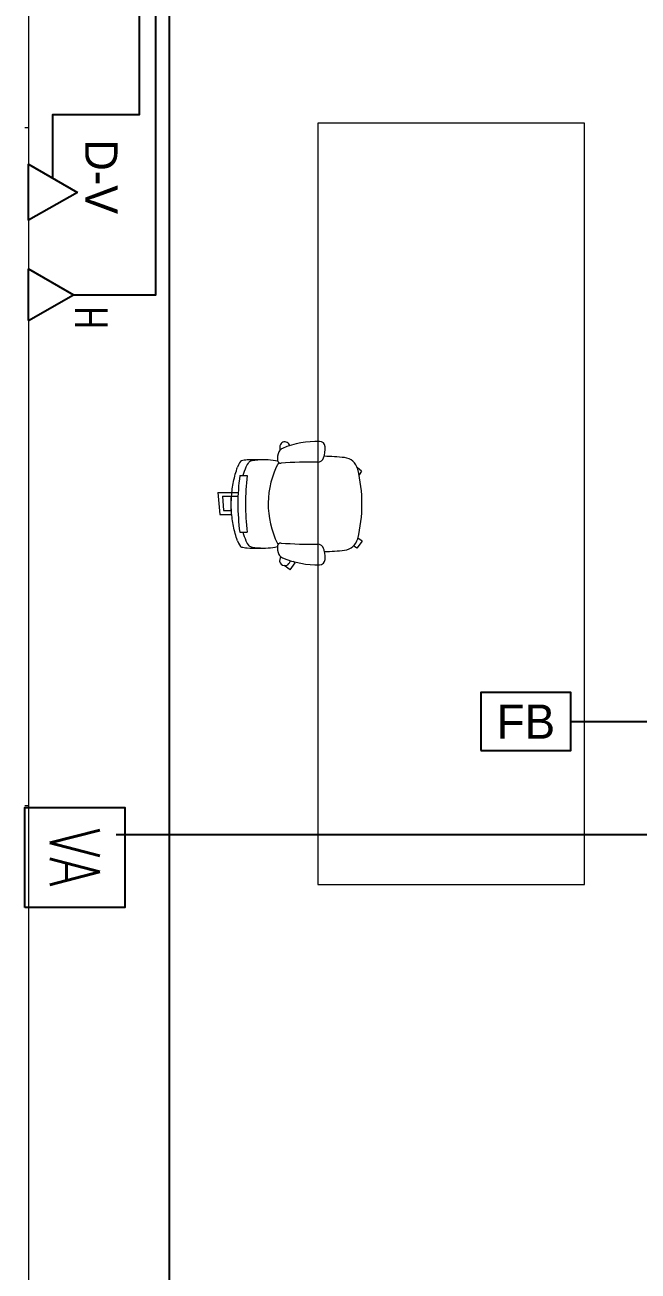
# Model space of a CAD drawing. Header units: millimetres. Extents: x -9358 to 257996, y -67499 to 9117.
# Drawn here: x 34120 to 37342, y -55453 to -48907 of the extents above; entities that cross this region are included whole.
import ezdxf
from ezdxf import colors
from ezdxf.entities.mleader import LeaderData, LeaderLine
from ezdxf.enums import TextEntityAlignment as Align
from ezdxf.math import Vec2, Vec3

# ---------------------------------------------------------------- set-up
doc = ezdxf.new("R2010")
doc.units = ezdxf.units.MM
doc.header["$LTSCALE"] = 1000
for name, color, linetype, lineweight in [('A-FRN', 8, 'Continuous', 9), ('A-WAL-LOW-20', 8, 'Continuous', 18), ('A-WAL-LOW-30', 8, 'Continuous', 18)]:
    doc.layers.add(name, color=color, linetype=linetype, lineweight=lineweight)
for name, color, linetype in [('CCTV', 4, 'Continuous'), ('CCTVNET', 6, 'Continuous'), ('DATANET', 4, 'Continuous'), ('E640T_COMMS', 2, 'Continuous'), ('E680T_SEC', 2, 'Continuous'), ('FIBERNETW', 5, 'Continuous'), ('LC-DA-CIR', 4, 'Continuous')]:
    doc.layers.add(name, color=color, linetype=linetype)
doc.styles.add('ELEC', font='romant.shx', dxfattribs={"width": 0.8, "oblique": 15, "height": 0.18})
doc.styles.add('ROMANS', font='romans.shx', dxfattribs={"width": 0.75})

# ---------------------------------------------------------------- blocks, each defined once
blk = doc.blocks.new('EC-tp')
at = {"color": 3}
for p, q in [((-136, 0), (0, 235.6)), ((136, 0), (0, 235.6)), ((-136, 0), (136, 0))]:
    blk.add_line(p, q, dxfattribs=at)
at = {"layer": 'E640T_COMMS', "style": 'ROMANS', "width": 0.75}
blk.add_attdef('T', (29.5, 45.9), '', height=42.5, dxfattribs=at)
blk = doc.blocks.new('D-V')
at = {"color": 3}
blk.add_lwpolyline([(1.2, 256.5), (146.9, 0), (-146.9, 0), (1.2, 256.5)], dxfattribs=at)
at = {"layer": 'CCTV', "color": 2}
blk.add_attdef('D-V', (-225.1, 246.5), '', height=170, dxfattribs=at)
blk = doc.blocks.new('AV SYSTEM RACK')
at = {"color": 3}
blk.add_lwpolyline([(2.778, 242.077), (7.778, 242.077), (7.778, 247.077), (2.778, 247.077)], close=True, dxfattribs=at)
at = {"layer": 'E680T_SEC', "color": 3, "style": 'ROMANS', "width": 0.75}
blk.add_text('AV', height=2.5, dxfattribs=at).set_placement((5.278, 244.577), align=Align.MIDDLE_CENTER)
blk = doc.blocks.new('D-V BOX')
at = {"layer": 'LC-DA-CIR', "color": 3}
blk.add_lwpolyline([(-236.4, 0), (236.4, 0), (236.4, 305.3), (-236.4, 305.3)], close=True, dxfattribs=at)
blk.add_text('FB', height=180, dxfattribs=at).set_placement((-153.6, 61.4))
blk = doc.blocks.new('RESTCOUNTER11571 - 2_Seat_computer_desk_11571 7-788428-01-Ground Floor Furniture Plan')
at = {"layer": 'A-FRN'}
for p, q in [((2000, 406.4), (-2000, 406.4)), ((-2000, 406.4), (-2000, -993.6)), ((2000, -993.6), (2000, 406.4)), ((-2000, -993.6), (2000, -993.6))]:
    blk.add_line(p, q, dxfattribs=at)
blk = doc.blocks.new('Task chair 9554N35 - Task chair 9554N35-745676-01-Ground Floor Furniture Plan')
at = {"layer": 'A-FRN'}
for p, q in [((-172.9, 306.8), (-189.9, 284.3)), ((-172.9, 306.8), (-153.2, 293.1)), ((196.3, 309), (180.3, 287)), ((196.3, 309), (233.1, 282.3)), ((233.1, 282.3), (220.5, 265)), ((309.5, -42.5), (303.3, -51.1)), ((346.3, -69.3), (309.5, -42.5)), ((346.3, -69.3), (324.3, -99.6)), ((208.7, -134.6), (213.5, -132.2)), ((-148.6, -333.2), (-148.6, -294.8)), ((148.6, -333.5), (148.6, -294.8)), ((-59.9, -447.8), (-59.9, -341.6)), ((-40.1, -424.9), (-40.1, -342.5)), ((-33.2, -377), (-33.2, -380)), ((-33.2, -380), (34.3, -380)), ((34.3, -418.4), (34.3, -377)), ((56.2, -437.7), (56.2, -375.4)), ((-59.9, -447.8), (56.2, -437.7)), ((-40.1, -424.9), (34.3, -418.4))]:
    blk.add_line(p, q, dxfattribs=at)
for centre, radius, start, end in [((-163.7, 208.7), 80, 103.94163, 173.64139), ((0, -450.7), 759.4, 76.05834, 103.94163), ((163.7, 208.7), 80, 6.35861, 76.05834), ((875.8, 92.8), 1126, 173.64139, 179.13874), ((-875.8, 92.8), 1126, 0.96847, 6.35861), ((157.4, 76.4), 485.9, 178.90131, 202.37717), ((-298.4, 85.1), 30, 94.38503, 178.83074), ((-289.7, -26.9), 142.3, 70.42845, 94.40688), ((-253.5, 75.2), 34, 1.57827, 70.42845), ((1706.6, 39.8), 1926.5, 178.92008, 184.65045), ((-1714.8, 39.8), 1926.5, 355.34955, 1.07992), ((245.3, 75.2), 34, 109.57155, 178.42173), ((281.6, -26.9), 142.3, 102.84069, 109.57155), ((281.6, -26.9), 142.3, 85.59312, 102.84069), ((-165.6, 76.4), 485.9, 337.62283, 1.09869), ((290.2, 85.1), 30, 1.16926, 85.61497), ((-301, -96.7), 25.2, 123.41207, 230.42017), ((-296.1, -90.9), 32.8, 230.42017, 277.57983), ((-270.6, -142.7), 80.3, 115.93952, 123.41207), ((-257.7, -94.4), 37, 202.48154, 245.42433), ((-304.4, -28.7), 95.5, 277.57983, 283.12992), ((-239, -54.3), 81.3, 245.20673, 276.92846), ((-231.5, -117.1), 18, 277.29162, 2.37389), ((1.2, 277.4), 461.4, 241.6816, 296.72751), ((223.3, -117.1), 18, 177.62611, 262.70838), ((230.8, -54.3), 81.3, 263.07154, 294.79327), ((249.5, -94.4), 37, 294.57567, 337.51846), ((351.4, 138.5), 268.8, 253.82651, 257.0503), ((297.3, -97.1), 27.1, 257.0503, 54.9497), ((266.7, -140.7), 80.4, 54.9497, 66.54385), ((1424.9, -239.6), 1657.1, 178.08469, 181.91531), ((-5.9, -191.7), 225.5, 165.01048, 178.08469), ((5.9, -191.7), 225.5, 1.91531, 14.48214), ((-1424.9, -239.6), 1657.1, 358.08469, 1.91531), ((192.1, -200.6), 424.1, 181.28036, 189.12463), ((-192.1, -200.6), 424.1, 350.87537, 358.71964), ((-202, -267.3), 24.7, 181.26499, 228.14341), ((18.2, 231.9), 573.4, 248.37033, 253.08596), ((0, 988.3), 1291.7, 263.39468, 276.60532), ((-18.2, 231.9), 573.4, 286.91404, 291.62967), ((202, -267.3), 24.7, 311.85659, 358.73501), ((1, 773.4), 1116.7, 262.30125, 277.59325)]:
    blk.add_arc(centre, radius, start, end, dxfattribs=at)
for centre, major_axis, ratio, start_param, end_param in [((2833.6, -1083.6), (-3058.7, 867.3), 0.246692, 0.098786, 0.133654), ((-182.4, -335.9), (-44.1, 13.7), 0.260293, 0.190015, 1.407049), ((-178.1, -286.4), (-48, 16.7), 0.376203, 0.715963, 1.386418), ((178.1, -286.7), (48.1, 16.1), 0.383717, 4.900693, 5.6098), ((182.6, -337.1), (43.9, 14.1), 0.248418, 4.873403, 6.095378), ((-2833.6, -1083.6), (3058.7, 867.3), 0.246692, 6.149531, 6.184399), ((-2839.6, -1069.5), (3064.8, 850.5), 0.246639, 6.151983, 6.185843)]:
    blk.add_ellipse(centre, major_axis=major_axis, ratio=ratio, start_param=start_param, end_param=end_param, dxfattribs=at)
blk.add_open_spline([(193.1, -345.6), (180.8, -349.8), (155.9, -357.6), (104.9, -369.7), (39.6, -378.5), (-39.7, -378.4), (-105, -369.4), (-155.9, -357.1), (-180.8, -349.3), (-193.1, -344.9)], degree=3, knots=[0, 0, 0, 0, 0.1, 0.2, 0.4, 0.6, 0.8, 0.9, 1, 1, 1, 1], dxfattribs=at)
blk = doc.blocks.new('G')
at = {"layer": 'A-WAL-LOW-20'}
for p, q in [((34140, -45220), (34140, -49300)), ((34140, -49300), (34120, -49300))]:
    blk.add_line(p, q, dxfattribs=at)
at = {"layer": 'A-WAL-LOW-30'}
for p, q in [((34140, -49300), (34140, -52860)), ((34120, -52860), (34140, -52860)), ((34140, -52860), (34140, -57210))]:
    blk.add_line(p, q, dxfattribs=at)
at = {"layer": 'A-FRN'}
for name, p, rotation in [('RESTCOUNTER11571 - 2_Seat_computer_desk_11571 7-788428-01-Ground Floor Furniture Plan', (36066.4, -51275), 89.99999999999979), ('Task chair 9554N35 - Task chair 9554N35-745676-01-Ground Floor Furniture Plan', (35582.5, -51275), 269.9999999930089)]:
    blk.add_blockref(name, p, dxfattribs=dict(at, rotation=rotation))

msp = doc.modelspace()

# ---------------------------------------------------------------- block references
msp.add_blockref('G', (0, -148.1))

# ---------------------------------------------------------------- next in the draw order: linework, layer by layer
at = {"layer": 'CCTVNET', "color": 3}
msp.add_lwpolyline([(34879.3, -56850.3), (34879.3, -43493.1)], dxfattribs=at)
at = {"layer": 'DATANET', "color": 3}
for points in [[(34267.2, -49712.5), (34267.2, -49377), (34722, -49377), (34722, -43961.9)], [(34375.6, -50324), (34809, -50324), (34809, -43961.9)], [(36988.3, -52565.5), (37741.7, -52565.5), (37744, -45228.1), (37744, -43961.9)]]:
    msp.add_lwpolyline(points, dxfattribs=at)
at = {"layer": 'DATANET', "color": 3, "ltscale": 0.07}
msp.add_lwpolyline([(37874.2, -43961.9), (37874.2, -53160.6), (34599, -53160.6)], dxfattribs=at)

# ---------------------------------------------------------------- next in the draw order: block references
at = {"layer": 'DATANET', "color": 3}
ref = msp.add_blockref('D-V', (34140, -49786), dxfattribs=dict(at, rotation=270))
ref.add_attrib('D-V', 'D-V', (34437, -49509), dxfattribs={"layer": 'CCTV', "color": 3, "height": 170, "rotation": 270})
ref = msp.add_blockref('EC-tp', (34140, -50324), dxfattribs=dict(at, xscale=-1, rotation=270))
ref.add_attrib('T', 'H', (34554, -50505), dxfattribs={"layer": 'E640T_COMMS', "color": 3, "height": 170, "rotation": 90, "style": 'ROMANS', "width": 0.75})
msp.add_blockref('D-V BOX', (36751.9, -52718.2), dxfattribs=at)
at = {"layer": 'DATANET', "color": 3, "xscale": -105, "yscale": 105, "zscale": 105, "rotation": 270}
msp.add_blockref('AV SYSTEM RACK', (8702.8, -53834), dxfattribs=at)

# ---------------------------------------------------------------- next in the draw order: leaders
at = {"layer": 'DATANET', "color": 3}
ml = msp.add_multileader_mtext('Standard', dxfattribs=at)
ml.set_content('{\\C4;CABLE TRUNK (600X100X150mm) FOR DATA & AV}', color=2, style='ELEC')
ml.set_leader_properties(color=4)
ml.build(insert=Vec2(0, 0))
ml.multileader.update_dxf_attribs({"text_left_attachment_type": 6, "text_right_attachment_type": 6, "dogleg_length": 1703.1, "arrow_head_size": 151.4})
ctx = ml.context
ctx.base_point, ctx.char_height, ctx.arrow_head_size, ctx.landing_gap_size, ctx.plane_origin = Vec3(21824.3, -51362.8), 227.107, 151.4, 22.7, Vec3(9177.1, -87631.2)
ctx.left_attachment, ctx.right_attachment = 6, 6
notes = []
notes.append((ctx, [(1, (1, 1, 0), (29560.1, -51362.8), (-1, 0), 177.6, [(0, [(32895.6, -52200.1)], 0, [])])]))
ctx.mtext.insert, ctx.mtext.width, ctx.mtext.line_spacing_factor, ctx.mtext.flow_direction = Vec3(21847, -51059.9), 213786.42, 2, 5
at = {"layer": 'FIBERNETW', "color": 5}
ml = msp.add_multileader_mtext('Standard', dxfattribs=at)
ml.set_content('{\\C5;CABLE TRUNK (400X100X150mm) FOR FIBER OPTIC}', color=2, style='ELEC')
ml.set_leader_properties(color=5)
ml.build(insert=Vec2(0, 0))
ml.multileader.update_dxf_attribs({"text_left_attachment_type": 6, "text_right_attachment_type": 6, "dogleg_length": 1703.1, "arrow_head_size": 151.4})
ctx = ml.context
ctx.base_point, ctx.char_height, ctx.arrow_head_size, ctx.landing_gap_size, ctx.plane_origin = Vec3(21659.3, -52741.1), 227.107, 151.4, 22.7, Vec3(7868.3, -88454.8)
ctx.left_attachment, ctx.right_attachment = 6, 6
notes.append((ctx, [(1, (1, 1, 0), (29594, -52741.1), (-1, 0), 177.6, [(0, [(30096, -51386.8)], 0, [])])]))
ctx.mtext.insert, ctx.mtext.width, ctx.mtext.line_spacing_factor, ctx.mtext.flow_direction = Vec3(21682, -52438.3), 213786.42, 2, 5
for ctx, leaders in notes:
    for number, flags, end, landing, length, lines in leaders:
        leader = LeaderData()
        leader.index, (leader.has_last_leader_line, leader.has_dogleg_vector, leader.attachment_direction) = number, flags
        leader.last_leader_point, leader.dogleg_vector, leader.dogleg_length = Vec3(end), Vec3(landing), length
        for number, points, colour, breaks in lines:
            line = LeaderLine()
            line.index, line.vertices, line.color, line.breaks = number, Vec3.list(points), colors.encode_raw_color(colour), breaks
            leader.lines.append(line)
        ctx.leaders.append(leader)

doc.saveas('drawing.dxf')
